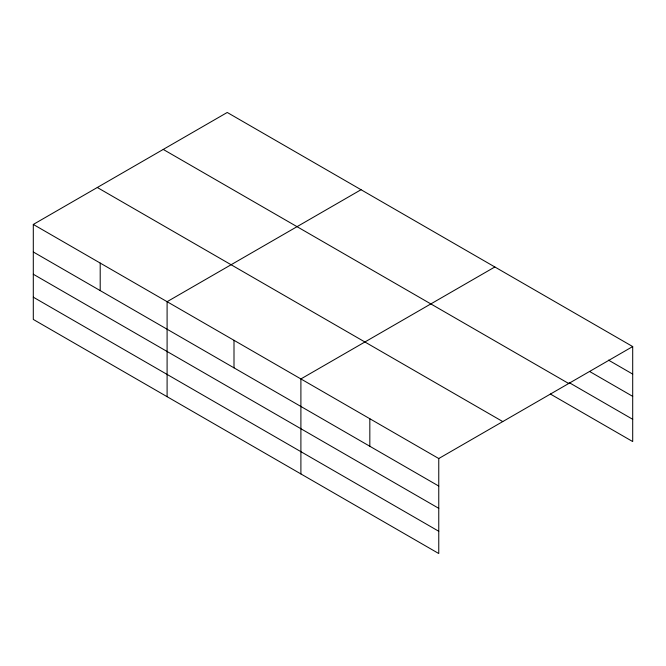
<?xml version="1.0" encoding="UTF-8"?>
<svg xmlns="http://www.w3.org/2000/svg" width="666" height="666" viewBox="0 0 666 666"><rect width="100%" height="100%" fill="white"/><g stroke="black" fill="none" stroke-linecap="round" stroke-linejoin="round"><path stroke-width="1" d="M33.3 224.442L438.761 458.533L438.761 553.529L33.3 319.439L33.3 224.442L227.239 112.471L632.7 346.561L632.7 441.558L550.341 394.014M361.039 189.718L167.099 301.69L167.099 396.686M494.846 266.974L300.899 378.937L300.899 473.942M438.761 458.533L632.7 346.561M608.533 360.14L632.7 374.092M589.735 371.545L632.7 396.353M569.147 382.6L632.7 419.297M163.237 149.425L568.697 383.508M97.303 187.496L502.763 421.578M33.3 251.973L438.761 486.063M33.3 274.234L438.761 508.325M33.3 297.178L438.761 531.268M369.83 418.739L369.83 446.27M233.999 340.318L233.999 367.848M100.2 263.07L100.2 290.601"/></g></svg>
